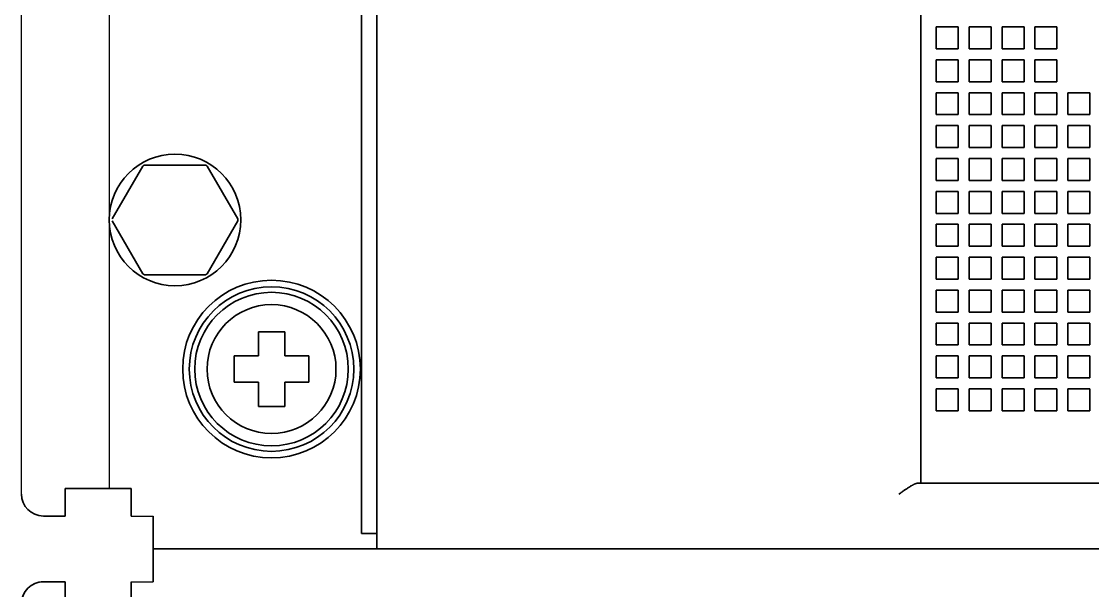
# Model space of a CAD drawing. Header units: millimetres. Extents: x 0 to 840, y -1485 to 297.
# Drawn here: x 85.778 to 90.661, y -123.58 to -120.985 of the extents above; entities that cross this region are included whole.
import ezdxf

# ---------------------------------------------------------------- set-up
doc = ezdxf.new("R2010")
doc.units = ezdxf.units.MM

# ---------------------------------------------------------------- blocks, each defined once
blk = doc.blocks.new('XT2_3P ABB')
for p, q in [((-4.25, 13), (-1.5992, 13)), ((4.225, 12.6), (-4.225, 12.6)), ((-4.35, 12.5), (-4.35, 12.4)), ((-4.5, 12.4), (-4.5, 0.6))]:
    blk.add_line(p, q)
at = {"lineweight": 35, "ltscale": 0.025}
for p, q in [((-4.35, 12.8), (-4.35, 12.9)), ((-4.35, 12.8), (-4.25, 12.8)), ((-4.5, 12.4), (-4.4, 12.4)), ((-4.43, 11.45), (-4.33, 11.45)), ((-4.5, 11.38), (-4.4, 11.38))]:
    blk.add_line(p, q, dxfattribs=at)
at = {"lineweight": 35, "ltscale": 0.03125}
for p, q in [((-4.225, 12.8), (-4.35, 12.8)), ((-4.35, 12.5), (-4.225, 12.5))]:
    blk.add_line(p, q, dxfattribs=at)
at = {"lineweight": 35, "ltscale": 0.00625}
blk.add_line((-4.225, 12.8), (-4.25, 12.8), dxfattribs=at)
at = {"lineweight": 35, "ltscale": 0.075}
blk.add_line((-4.225, 12.5), (-4.225, 12.8), dxfattribs=at)
at = {"lineweight": 35, "ltscale": 0.069455}
for p, q in [((-3.2453, 12.4471), (-3.0047, 12.586)), ((-2.9953, 12.586), (-2.7547, 12.4471)), ((-3.25, 12.1611), (-3.25, 12.4389)), ((-2.75, 12.4389), (-2.75, 12.1611)), ((-3.0047, 12.014), (-3.2453, 12.1529)), ((-2.7547, 12.1529), (-2.9953, 12.014))]:
    blk.add_line(p, q, dxfattribs=at)
at = {"lineweight": 35, "ltscale": 0.0125}
for p, q in [((-4.4, 12.4), (-4.35, 12.4)), ((-4.25, 11.38), (-4.2, 11.38))]:
    blk.add_line(p, q, dxfattribs=at)
at = {"lineweight": 35, "ltscale": 0.03}
for p, q in [((-3.74, 12.03), (-3.62, 12.03)), ((-3.85, 11.8), (-3.85, 11.92)), ((-3.51, 11.92), (-3.51, 11.8)), ((-3.62, 11.69), (-3.74, 11.69))]:
    blk.add_line(p, q, dxfattribs=at)
at = {"lineweight": 35, "ltscale": 0.015043}
for p, q in [((-3.74, 11.9698), (-3.74, 12.03)), ((-3.62, 11.69), (-3.62, 11.7502))]:
    blk.add_line(p, q, dxfattribs=at)
at = {"lineweight": 35, "ltscale": 0.0275}
for p, q in [((-3.62, 12.03), (-3.62, 11.92)), ((-3.85, 11.92), (-3.74, 11.92)), ((-3.62, 11.92), (-3.51, 11.92)), ((-3.74, 11.8), (-3.85, 11.8)), ((-3.74, 11.69), (-3.74, 11.8)), ((-3.62, 11.8), (-3.51, 11.8))]:
    blk.add_line(p, q, dxfattribs=at)
at = {"lineweight": 35, "ltscale": 0.012457}
for p, q in [((-3.74, 11.9698), (-3.74, 11.92)), ((-3.62, 11.7502), (-3.62, 11.8))]:
    blk.add_line(p, q, dxfattribs=at)
at = {"lineweight": 35, "ltscale": 0.0175}
blk.add_line((-4.43, 11.38), (-4.43, 11.45), dxfattribs=at)
at = {"lineweight": 35}
for p, q in [((4.33, 11.45), (-4.33, 11.45)), ((3.95, 11.38), (-3.95, 11.38))]:
    blk.add_line(p, q, dxfattribs=at)
at = {"lineweight": 35, "ltscale": 0.0375}
blk.add_line((-4.25, 11.38), (-4.4, 11.38), dxfattribs=at)
at = {"lineweight": 35, "ltscale": 0.000452}
blk.add_line((-4.1982, 11.38), (-4.2, 11.38), dxfattribs=at)
at = {"lineweight": 35, "ltscale": 0.062048}
blk.add_line((-3.95, 11.38), (-4.1982, 11.38), dxfattribs=at)
at = {"color": 7, "lineweight": 35, "ltscale": 0.003349}
blk.add_line((-4.2, 8.9), (-4.2, 8.9134), dxfattribs=at)
blk.add_line((-4.2, 8.9), (-4.2, 8.9134), dxfattribs=at)
at = {"color": 7, "lineweight": 35, "ltscale": 0.0625}
blk.add_line((-3.95, 8.9), (-4.2, 8.9), dxfattribs=at)
blk.add_line((-3.95, 8.9), (-4.2, 8.9), dxfattribs=at)
at = {"color": 7, "lineweight": 35}
for p, q in [((-4.2, 8.9), (-4.2, 3.55)), ((-4.2, 8.9), (-4.2, 3.55)), ((3.95, 8.9), (-3.95, 8.9)), ((3.95, 8.9), (-3.95, 8.9))]:
    blk.add_line(p, q, dxfattribs=at)
at = {"color": 7, "lineweight": 35, "ltscale": 0.025}
for p, q in [((-3.77, 8.83), (-3.87, 8.83)), ((-3.87, 8.83), (-3.87, 8.73)), ((-3.77, 8.83), (-3.87, 8.83)), ((-3.87, 8.83), (-3.87, 8.73)), ((-3.77, 8.83), (-3.77, 8.73)), ((-3.77, 8.83), (-3.77, 8.73)), ((-3.72, 8.83), (-3.72, 8.73)), ((-3.62, 8.83), (-3.72, 8.83)), ((-3.72, 8.83), (-3.72, 8.73)), ((-3.62, 8.83), (-3.72, 8.83)), ((-3.62, 8.83), (-3.62, 8.73)), ((-3.62, 8.83), (-3.62, 8.73)), ((-3.57, 8.83), (-3.57, 8.73)), ((-3.47, 8.83), (-3.57, 8.83)), ((-3.57, 8.83), (-3.57, 8.73)), ((-3.47, 8.83), (-3.57, 8.83)), ((-3.47, 8.83), (-3.47, 8.73)), ((-3.47, 8.83), (-3.47, 8.73)), ((-3.42, 8.83), (-3.42, 8.73)), ((-3.32, 8.83), (-3.42, 8.83)), ((-3.42, 8.83), (-3.42, 8.73)), ((-3.32, 8.83), (-3.42, 8.83)), ((-3.32, 8.83), (-3.32, 8.73)), ((-3.32, 8.83), (-3.32, 8.73)), ((-3.27, 8.83), (-3.27, 8.73)), ((-3.17, 8.83), (-3.27, 8.83)), ((-3.27, 8.83), (-3.27, 8.73)), ((-3.17, 8.83), (-3.27, 8.83)), ((-3.17, 8.83), (-3.17, 8.73)), ((-3.17, 8.83), (-3.17, 8.73)), ((-3.12, 8.83), (-3.12, 8.73)), ((-3.02, 8.83), (-3.12, 8.83)), ((-3.12, 8.83), (-3.12, 8.73)), ((-3.02, 8.83), (-3.12, 8.83)), ((-3.02, 8.83), (-3.02, 8.73)), ((-3.02, 8.83), (-3.02, 8.73)), ((-2.97, 8.83), (-2.97, 8.73)), ((-2.87, 8.83), (-2.97, 8.83)), ((-2.97, 8.83), (-2.97, 8.73)), ((-2.87, 8.83), (-2.97, 8.83)), ((-2.87, 8.83), (-2.87, 8.73)), ((-2.87, 8.83), (-2.87, 8.73)), ((-2.82, 8.83), (-2.82, 8.73)), ((-2.72, 8.83), (-2.82, 8.83)), ((-2.82, 8.83), (-2.82, 8.73)), ((-2.72, 8.83), (-2.82, 8.83)), ((-2.72, 8.83), (-2.72, 8.73)), ((-2.72, 8.83), (-2.72, 8.73)), ((-2.67, 8.83), (-2.67, 8.73)), ((-2.57, 8.83), (-2.67, 8.83)), ((-2.67, 8.83), (-2.67, 8.73)), ((-2.57, 8.83), (-2.67, 8.83)), ((-2.57, 8.83), (-2.57, 8.73)), ((-2.57, 8.83), (-2.57, 8.73)), ((-2.52, 8.83), (-2.52, 8.73)), ((-2.42, 8.83), (-2.52, 8.83)), ((-2.52, 8.83), (-2.52, 8.73)), ((-2.42, 8.83), (-2.52, 8.83)), ((-2.42, 8.83), (-2.42, 8.73)), ((-2.42, 8.83), (-2.42, 8.73)), ((-2.37, 8.83), (-2.37, 8.73)), ((-2.37, 8.83), (-2.27, 8.83)), ((-2.37, 8.83), (-2.37, 8.73)), ((-2.37, 8.83), (-2.27, 8.83)), ((-2.27, 8.83), (-2.27, 8.73)), ((-2.27, 8.83), (-2.27, 8.73)), ((-2.22, 8.83), (-2.22, 8.73)), ((-2.22, 8.83), (-2.12, 8.83)), ((-2.22, 8.83), (-2.22, 8.73)), ((-2.22, 8.83), (-2.12, 8.83)), ((-2.12, 8.83), (-2.12, 8.73)), ((-2.12, 8.83), (-2.12, 8.73)), ((-3.77, 8.73), (-3.87, 8.73)), ((-3.77, 8.73), (-3.87, 8.73)), ((-3.62, 8.73), (-3.72, 8.73)), ((-3.62, 8.73), (-3.72, 8.73)), ((-3.47, 8.73), (-3.57, 8.73)), ((-3.47, 8.73), (-3.57, 8.73)), ((-3.32, 8.73), (-3.42, 8.73)), ((-3.32, 8.73), (-3.42, 8.73)), ((-3.17, 8.73), (-3.27, 8.73)), ((-3.17, 8.73), (-3.27, 8.73)), ((-3.02, 8.73), (-3.12, 8.73)), ((-3.02, 8.73), (-3.12, 8.73)), ((-2.87, 8.73), (-2.97, 8.73)), ((-2.87, 8.73), (-2.97, 8.73)), ((-2.72, 8.73), (-2.82, 8.73)), ((-2.72, 8.73), (-2.82, 8.73)), ((-2.57, 8.73), (-2.67, 8.73)), ((-2.57, 8.73), (-2.67, 8.73)), ((-2.42, 8.73), (-2.52, 8.73)), ((-2.42, 8.73), (-2.52, 8.73)), ((-2.37, 8.73), (-2.27, 8.73)), ((-2.37, 8.73), (-2.27, 8.73)), ((-2.22, 8.73), (-2.12, 8.73)), ((-2.22, 8.73), (-2.12, 8.73)), ((-3.77, 8.68), (-3.87, 8.68)), ((-3.87, 8.68), (-3.87, 8.58)), ((-3.77, 8.68), (-3.87, 8.68)), ((-3.87, 8.68), (-3.87, 8.58)), ((-3.77, 8.68), (-3.77, 8.58)), ((-3.77, 8.68), (-3.77, 8.58)), ((-3.72, 8.68), (-3.72, 8.58)), ((-3.62, 8.68), (-3.72, 8.68)), ((-3.72, 8.68), (-3.72, 8.58)), ((-3.62, 8.68), (-3.72, 8.68)), ((-3.62, 8.68), (-3.62, 8.58)), ((-3.62, 8.68), (-3.62, 8.58)), ((-3.57, 8.68), (-3.57, 8.58)), ((-3.47, 8.68), (-3.57, 8.68)), ((-3.57, 8.68), (-3.57, 8.58)), ((-3.47, 8.68), (-3.57, 8.68)), ((-3.47, 8.68), (-3.47, 8.58)), ((-3.47, 8.68), (-3.47, 8.58)), ((-3.42, 8.68), (-3.42, 8.58)), ((-3.32, 8.68), (-3.42, 8.68)), ((-3.42, 8.68), (-3.42, 8.58)), ((-3.32, 8.68), (-3.42, 8.68)), ((-3.32, 8.68), (-3.32, 8.58)), ((-3.32, 8.68), (-3.32, 8.58)), ((-3.27, 8.68), (-3.27, 8.58)), ((-3.17, 8.68), (-3.27, 8.68)), ((-3.27, 8.68), (-3.27, 8.58)), ((-3.17, 8.68), (-3.27, 8.68)), ((-3.17, 8.68), (-3.17, 8.58)), ((-3.17, 8.68), (-3.17, 8.58)), ((-3.12, 8.68), (-3.12, 8.58)), ((-3.02, 8.68), (-3.12, 8.68)), ((-3.12, 8.68), (-3.12, 8.58)), ((-3.02, 8.68), (-3.12, 8.68)), ((-3.02, 8.68), (-3.02, 8.58)), ((-3.02, 8.68), (-3.02, 8.58)), ((-2.97, 8.68), (-2.97, 8.58)), ((-2.87, 8.68), (-2.97, 8.68)), ((-2.97, 8.68), (-2.97, 8.58)), ((-2.87, 8.68), (-2.97, 8.68)), ((-2.87, 8.68), (-2.87, 8.58)), ((-2.87, 8.68), (-2.87, 8.58)), ((-2.82, 8.68), (-2.82, 8.58)), ((-2.72, 8.68), (-2.82, 8.68)), ((-2.82, 8.68), (-2.82, 8.58)), ((-2.72, 8.68), (-2.82, 8.68)), ((-2.72, 8.68), (-2.72, 8.58)), ((-2.72, 8.68), (-2.72, 8.58)), ((-2.67, 8.68), (-2.67, 8.58)), ((-2.57, 8.68), (-2.67, 8.68)), ((-2.67, 8.68), (-2.67, 8.58)), ((-2.57, 8.68), (-2.67, 8.68)), ((-2.57, 8.68), (-2.57, 8.58)), ((-2.57, 8.68), (-2.57, 8.58)), ((-2.52, 8.68), (-2.52, 8.58)), ((-2.42, 8.68), (-2.52, 8.68)), ((-2.52, 8.68), (-2.52, 8.58)), ((-2.42, 8.68), (-2.52, 8.68)), ((-2.42, 8.68), (-2.42, 8.58)), ((-2.42, 8.68), (-2.42, 8.58)), ((-2.37, 8.68), (-2.37, 8.58)), ((-2.37, 8.68), (-2.27, 8.68)), ((-2.37, 8.68), (-2.37, 8.58)), ((-2.37, 8.68), (-2.27, 8.68)), ((-2.27, 8.68), (-2.27, 8.58)), ((-2.27, 8.68), (-2.27, 8.58)), ((-2.22, 8.68), (-2.22, 8.58)), ((-2.22, 8.68), (-2.12, 8.68)), ((-2.22, 8.68), (-2.22, 8.58)), ((-2.22, 8.68), (-2.12, 8.68)), ((-2.12, 8.68), (-2.12, 8.58)), ((-2.12, 8.68), (-2.12, 8.58)), ((-3.77, 8.58), (-3.87, 8.58)), ((-3.77, 8.58), (-3.87, 8.58)), ((-3.62, 8.58), (-3.72, 8.58)), ((-3.62, 8.58), (-3.72, 8.58)), ((-3.47, 8.58), (-3.57, 8.58)), ((-3.47, 8.58), (-3.57, 8.58)), ((-3.32, 8.58), (-3.42, 8.58)), ((-3.32, 8.58), (-3.42, 8.58)), ((-3.17, 8.58), (-3.27, 8.58)), ((-3.17, 8.58), (-3.27, 8.58)), ((-3.02, 8.58), (-3.12, 8.58)), ((-3.02, 8.58), (-3.12, 8.58)), ((-2.87, 8.58), (-2.97, 8.58)), ((-2.87, 8.58), (-2.97, 8.58)), ((-2.72, 8.58), (-2.82, 8.58)), ((-2.72, 8.58), (-2.82, 8.58)), ((-2.57, 8.58), (-2.67, 8.58)), ((-2.57, 8.58), (-2.67, 8.58)), ((-2.42, 8.58), (-2.52, 8.58)), ((-2.42, 8.58), (-2.52, 8.58)), ((-2.37, 8.58), (-2.27, 8.58)), ((-2.37, 8.58), (-2.27, 8.58)), ((-2.22, 8.58), (-2.12, 8.58)), ((-2.22, 8.58), (-2.12, 8.58)), ((-3.87, 8.53), (-3.87, 8.43)), ((-3.77, 8.53), (-3.87, 8.53)), ((-3.87, 8.53), (-3.87, 8.43)), ((-3.77, 8.53), (-3.87, 8.53)), ((-3.77, 8.53), (-3.77, 8.43)), ((-3.77, 8.53), (-3.77, 8.43)), ((-3.72, 8.53), (-3.72, 8.43)), ((-3.62, 8.53), (-3.72, 8.53)), ((-3.72, 8.53), (-3.72, 8.43)), ((-3.62, 8.53), (-3.72, 8.53)), ((-3.62, 8.53), (-3.62, 8.43)), ((-3.62, 8.53), (-3.62, 8.43)), ((-3.57, 8.53), (-3.57, 8.43)), ((-3.47, 8.53), (-3.57, 8.53)), ((-3.57, 8.53), (-3.57, 8.43)), ((-3.47, 8.53), (-3.57, 8.53)), ((-3.47, 8.53), (-3.47, 8.43)), ((-3.47, 8.53), (-3.47, 8.43)), ((-3.42, 8.53), (-3.42, 8.43)), ((-3.32, 8.53), (-3.42, 8.53)), ((-3.42, 8.53), (-3.42, 8.43)), ((-3.32, 8.53), (-3.42, 8.53)), ((-3.32, 8.53), (-3.32, 8.43)), ((-3.32, 8.53), (-3.32, 8.43)), ((-3.27, 8.53), (-3.27, 8.43)), ((-3.17, 8.53), (-3.27, 8.53)), ((-3.27, 8.53), (-3.27, 8.43)), ((-3.17, 8.53), (-3.27, 8.53)), ((-3.17, 8.53), (-3.17, 8.43)), ((-3.17, 8.53), (-3.17, 8.43)), ((-3.12, 8.53), (-3.12, 8.43)), ((-3.02, 8.53), (-3.12, 8.53)), ((-3.12, 8.53), (-3.12, 8.43)), ((-3.02, 8.53), (-3.12, 8.53)), ((-3.02, 8.53), (-3.02, 8.43)), ((-3.02, 8.53), (-3.02, 8.43)), ((-2.97, 8.53), (-2.97, 8.43)), ((-2.87, 8.53), (-2.97, 8.53)), ((-2.97, 8.53), (-2.97, 8.43)), ((-2.87, 8.53), (-2.97, 8.53)), ((-2.87, 8.53), (-2.87, 8.43)), ((-2.87, 8.53), (-2.87, 8.43)), ((-2.82, 8.53), (-2.82, 8.43)), ((-2.72, 8.53), (-2.82, 8.53)), ((-2.82, 8.53), (-2.82, 8.43)), ((-2.72, 8.53), (-2.82, 8.53)), ((-2.72, 8.53), (-2.72, 8.43)), ((-2.72, 8.53), (-2.72, 8.43)), ((-2.67, 8.53), (-2.67, 8.43)), ((-2.57, 8.53), (-2.67, 8.53)), ((-2.67, 8.53), (-2.67, 8.43)), ((-2.57, 8.53), (-2.67, 8.53)), ((-2.57, 8.53), (-2.57, 8.43)), ((-2.57, 8.53), (-2.57, 8.43)), ((-2.52, 8.53), (-2.52, 8.43)), ((-2.42, 8.53), (-2.52, 8.53)), ((-2.52, 8.53), (-2.52, 8.43)), ((-2.42, 8.53), (-2.52, 8.53)), ((-2.42, 8.53), (-2.42, 8.43)), ((-2.42, 8.53), (-2.42, 8.43)), ((-2.37, 8.53), (-2.37, 8.43)), ((-2.37, 8.53), (-2.27, 8.53)), ((-2.37, 8.53), (-2.37, 8.43)), ((-2.37, 8.53), (-2.27, 8.53)), ((-2.27, 8.53), (-2.27, 8.43)), ((-2.27, 8.53), (-2.27, 8.43)), ((-2.22, 8.53), (-2.22, 8.43)), ((-2.22, 8.53), (-2.12, 8.53)), ((-2.22, 8.53), (-2.22, 8.43)), ((-2.22, 8.53), (-2.12, 8.53)), ((-2.12, 8.53), (-2.12, 8.43)), ((-2.12, 8.53), (-2.12, 8.43)), ((-3.77, 8.43), (-3.87, 8.43)), ((-3.77, 8.43), (-3.87, 8.43)), ((-3.62, 8.43), (-3.72, 8.43)), ((-3.62, 8.43), (-3.72, 8.43)), ((-3.47, 8.43), (-3.57, 8.43)), ((-3.47, 8.43), (-3.57, 8.43)), ((-3.32, 8.43), (-3.42, 8.43)), ((-3.32, 8.43), (-3.42, 8.43)), ((-3.17, 8.43), (-3.27, 8.43)), ((-3.17, 8.43), (-3.27, 8.43)), ((-3.02, 8.43), (-3.12, 8.43)), ((-3.02, 8.43), (-3.12, 8.43)), ((-2.87, 8.43), (-2.97, 8.43)), ((-2.87, 8.43), (-2.97, 8.43)), ((-2.72, 8.43), (-2.82, 8.43)), ((-2.72, 8.43), (-2.82, 8.43)), ((-2.57, 8.43), (-2.67, 8.43)), ((-2.57, 8.43), (-2.67, 8.43)), ((-2.42, 8.43), (-2.52, 8.43)), ((-2.42, 8.43), (-2.52, 8.43)), ((-2.37, 8.43), (-2.27, 8.43)), ((-2.37, 8.43), (-2.27, 8.43)), ((-2.22, 8.43), (-2.12, 8.43)), ((-2.22, 8.43), (-2.12, 8.43)), ((-3.87, 8.38), (-3.87, 8.28)), ((-3.77, 8.38), (-3.87, 8.38)), ((-3.87, 8.38), (-3.87, 8.28)), ((-3.77, 8.38), (-3.87, 8.38)), ((-3.77, 8.38), (-3.77, 8.28)), ((-3.77, 8.38), (-3.77, 8.28)), ((-3.72, 8.38), (-3.72, 8.28)), ((-3.62, 8.38), (-3.72, 8.38)), ((-3.72, 8.38), (-3.72, 8.28)), ((-3.62, 8.38), (-3.72, 8.38)), ((-3.62, 8.38), (-3.62, 8.28)), ((-3.62, 8.38), (-3.62, 8.28)), ((-3.57, 8.38), (-3.57, 8.28)), ((-3.47, 8.38), (-3.57, 8.38)), ((-3.57, 8.38), (-3.57, 8.28)), ((-3.47, 8.38), (-3.57, 8.38)), ((-3.47, 8.38), (-3.47, 8.28)), ((-3.47, 8.38), (-3.47, 8.28)), ((-3.42, 8.38), (-3.42, 8.28)), ((-3.32, 8.38), (-3.42, 8.38)), ((-3.42, 8.38), (-3.42, 8.28)), ((-3.32, 8.38), (-3.42, 8.38)), ((-3.32, 8.38), (-3.32, 8.28)), ((-3.32, 8.38), (-3.32, 8.28)), ((-3.27, 8.38), (-3.27, 8.28)), ((-3.17, 8.38), (-3.27, 8.38)), ((-3.27, 8.38), (-3.27, 8.28)), ((-3.17, 8.38), (-3.27, 8.38)), ((-3.17, 8.38), (-3.17, 8.28)), ((-3.17, 8.38), (-3.17, 8.28)), ((-3.12, 8.38), (-3.12, 8.28)), ((-3.02, 8.38), (-3.12, 8.38)), ((-3.12, 8.38), (-3.12, 8.28)), ((-3.02, 8.38), (-3.12, 8.38)), ((-3.02, 8.38), (-3.02, 8.28)), ((-3.02, 8.38), (-3.02, 8.28)), ((-2.97, 8.38), (-2.97, 8.28)), ((-2.87, 8.38), (-2.97, 8.38)), ((-2.97, 8.38), (-2.97, 8.28)), ((-2.87, 8.38), (-2.97, 8.38)), ((-2.87, 8.38), (-2.87, 8.28)), ((-2.87, 8.38), (-2.87, 8.28)), ((-2.82, 8.38), (-2.82, 8.28)), ((-2.72, 8.38), (-2.82, 8.38)), ((-2.82, 8.38), (-2.82, 8.28)), ((-2.72, 8.38), (-2.82, 8.38)), ((-2.72, 8.38), (-2.72, 8.28)), ((-2.72, 8.38), (-2.72, 8.28)), ((-2.67, 8.38), (-2.67, 8.28)), ((-2.57, 8.38), (-2.67, 8.38)), ((-2.67, 8.38), (-2.67, 8.28)), ((-2.57, 8.38), (-2.67, 8.38)), ((-2.57, 8.38), (-2.57, 8.28)), ((-2.57, 8.38), (-2.57, 8.28)), ((-2.52, 8.38), (-2.52, 8.28)), ((-2.42, 8.38), (-2.52, 8.38)), ((-2.52, 8.38), (-2.52, 8.28)), ((-2.42, 8.38), (-2.52, 8.38)), ((-2.42, 8.38), (-2.42, 8.28)), ((-2.42, 8.38), (-2.42, 8.28)), ((-2.37, 8.38), (-2.37, 8.28)), ((-2.37, 8.38), (-2.27, 8.38)), ((-2.37, 8.38), (-2.37, 8.28)), ((-2.37, 8.38), (-2.27, 8.38)), ((-2.27, 8.38), (-2.27, 8.28)), ((-2.27, 8.38), (-2.27, 8.28)), ((-2.22, 8.38), (-2.22, 8.28)), ((-2.22, 8.38), (-2.12, 8.38)), ((-2.22, 8.38), (-2.22, 8.28)), ((-2.22, 8.38), (-2.12, 8.38)), ((-2.12, 8.38), (-2.12, 8.28)), ((-2.12, 8.38), (-2.12, 8.28)), ((-3.77, 8.28), (-3.87, 8.28)), ((-3.77, 8.28), (-3.87, 8.28)), ((-3.62, 8.28), (-3.72, 8.28)), ((-3.62, 8.28), (-3.72, 8.28)), ((-3.47, 8.28), (-3.57, 8.28)), ((-3.47, 8.28), (-3.57, 8.28)), ((-3.32, 8.28), (-3.42, 8.28)), ((-3.32, 8.28), (-3.42, 8.28)), ((-3.17, 8.28), (-3.27, 8.28)), ((-3.17, 8.28), (-3.27, 8.28)), ((-3.02, 8.28), (-3.12, 8.28)), ((-3.02, 8.28), (-3.12, 8.28)), ((-2.87, 8.28), (-2.97, 8.28)), ((-2.87, 8.28), (-2.97, 8.28)), ((-2.72, 8.28), (-2.82, 8.28)), ((-2.72, 8.28), (-2.82, 8.28)), ((-2.57, 8.28), (-2.67, 8.28)), ((-2.57, 8.28), (-2.67, 8.28)), ((-2.42, 8.28), (-2.52, 8.28)), ((-2.42, 8.28), (-2.52, 8.28)), ((-2.37, 8.28), (-2.27, 8.28)), ((-2.37, 8.28), (-2.27, 8.28)), ((-2.22, 8.28), (-2.12, 8.28)), ((-2.22, 8.28), (-2.12, 8.28)), ((-3.87, 8.23), (-3.87, 8.13)), ((-3.77, 8.23), (-3.87, 8.23)), ((-3.87, 8.23), (-3.87, 8.13)), ((-3.77, 8.23), (-3.87, 8.23)), ((-3.77, 8.23), (-3.77, 8.13)), ((-3.77, 8.23), (-3.77, 8.13)), ((-3.72, 8.23), (-3.72, 8.13)), ((-3.62, 8.23), (-3.72, 8.23)), ((-3.72, 8.23), (-3.72, 8.13)), ((-3.62, 8.23), (-3.72, 8.23)), ((-3.62, 8.23), (-3.62, 8.13)), ((-3.62, 8.23), (-3.62, 8.13)), ((-3.57, 8.23), (-3.57, 8.13)), ((-3.47, 8.23), (-3.57, 8.23)), ((-3.57, 8.23), (-3.57, 8.13)), ((-3.47, 8.23), (-3.57, 8.23)), ((-3.47, 8.23), (-3.47, 8.13)), ((-3.47, 8.23), (-3.47, 8.13)), ((-3.42, 8.23), (-3.42, 8.13)), ((-3.32, 8.23), (-3.42, 8.23)), ((-3.42, 8.23), (-3.42, 8.13)), ((-3.32, 8.23), (-3.42, 8.23)), ((-3.32, 8.23), (-3.32, 8.13)), ((-3.32, 8.23), (-3.32, 8.13)), ((-3.27, 8.23), (-3.27, 8.13)), ((-3.17, 8.23), (-3.27, 8.23)), ((-3.27, 8.23), (-3.27, 8.13)), ((-3.17, 8.23), (-3.27, 8.23)), ((-3.17, 8.23), (-3.17, 8.13)), ((-3.17, 8.23), (-3.17, 8.13)), ((-3.12, 8.23), (-3.12, 8.13)), ((-3.02, 8.23), (-3.12, 8.23)), ((-3.12, 8.23), (-3.12, 8.13)), ((-3.02, 8.23), (-3.12, 8.23)), ((-3.02, 8.23), (-3.02, 8.13)), ((-3.02, 8.23), (-3.02, 8.13)), ((-2.97, 8.23), (-2.97, 8.13)), ((-2.87, 8.23), (-2.97, 8.23)), ((-2.97, 8.23), (-2.97, 8.13)), ((-2.87, 8.23), (-2.97, 8.23)), ((-2.87, 8.23), (-2.87, 8.13)), ((-2.87, 8.23), (-2.87, 8.13)), ((-2.82, 8.23), (-2.82, 8.13)), ((-2.72, 8.23), (-2.82, 8.23)), ((-2.82, 8.23), (-2.82, 8.13)), ((-2.72, 8.23), (-2.82, 8.23)), ((-2.72, 8.23), (-2.72, 8.13)), ((-2.72, 8.23), (-2.72, 8.13)), ((-2.67, 8.23), (-2.67, 8.13)), ((-2.57, 8.23), (-2.67, 8.23)), ((-2.67, 8.23), (-2.67, 8.13)), ((-2.57, 8.23), (-2.67, 8.23)), ((-2.57, 8.23), (-2.57, 8.13)), ((-2.57, 8.23), (-2.57, 8.13)), ((-2.52, 8.23), (-2.52, 8.13)), ((-2.42, 8.23), (-2.52, 8.23)), ((-2.52, 8.23), (-2.52, 8.13)), ((-2.42, 8.23), (-2.52, 8.23)), ((-2.42, 8.23), (-2.42, 8.13)), ((-2.42, 8.23), (-2.42, 8.13)), ((-3.77, 8.13), (-3.87, 8.13)), ((-3.77, 8.13), (-3.87, 8.13)), ((-3.62, 8.13), (-3.72, 8.13)), ((-3.62, 8.13), (-3.72, 8.13)), ((-3.47, 8.13), (-3.57, 8.13)), ((-3.47, 8.13), (-3.57, 8.13)), ((-3.32, 8.13), (-3.42, 8.13)), ((-3.32, 8.13), (-3.42, 8.13)), ((-3.17, 8.13), (-3.27, 8.13)), ((-3.17, 8.13), (-3.27, 8.13)), ((-3.02, 8.13), (-3.12, 8.13)), ((-3.02, 8.13), (-3.12, 8.13)), ((-2.87, 8.13), (-2.97, 8.13)), ((-2.87, 8.13), (-2.97, 8.13)), ((-2.72, 8.13), (-2.82, 8.13)), ((-2.72, 8.13), (-2.82, 8.13)), ((-2.57, 8.13), (-2.67, 8.13)), ((-2.57, 8.13), (-2.67, 8.13)), ((-2.42, 8.13), (-2.52, 8.13)), ((-2.42, 8.13), (-2.52, 8.13))]:
    blk.add_line(p, q, dxfattribs=at)
at = {"lineweight": 35}
for centre, radius in [((-3, 12.3), 0.3), ((-3.68, 11.86), 0.405), ((-3.68, 11.86), 0.375), ((-3.68, 11.86), 0.35), ((-3.68, 11.86), 0.2939)]:
    blk.add_circle(centre, radius, dxfattribs=at)
for centre, radius, start, end in [((-4.25, 12.9), 0.1, 90, 180), ((-4.25, 12.9), 0.1, 90, 180), ((-3, 12.3), 0.286, 149.0583, 150.9417), ((-3, 12.3), 0.286, 29.0583, 30.9417), ((-3, 12.3), 0.286, 209.0583, 210.9417), ((-3, 12.3), 0.286, 329.0583, 330.9417), ((-3, 12.3), 0.286, 269.0583, 270.9417)]:
    blk.add_arc(centre, radius, start, end, dxfattribs=at)
at = {"color": 7, "lineweight": 35}
blk.add_open_spline([(-4.2, 8.9134), (-4.2, 8.9143), (-4.2001, 8.9162), (-4.2007, 8.919), (-4.2016, 8.9221), (-4.2028, 8.9253), (-4.2042, 8.9287), (-4.2058, 8.9321), (-4.2076, 8.9357), (-4.2096, 8.9394), (-4.2118, 8.9431), (-4.2141, 8.947), (-4.2165, 8.9508), (-4.2189, 8.9548), (-4.2215, 8.9588), (-4.2242, 8.9628), (-4.2269, 8.9668), (-4.2297, 8.9709), (-4.2325, 8.975), (-4.2354, 8.9792), (-4.2382, 8.9833), (-4.2412, 8.9875), (-4.2441, 8.9916), (-4.247, 8.9958), (-4.249, 8.9986), (-4.25, 9)], degree=3, knots=[0, 0, 0, 0, 0.026769, 0.056049, 0.08786, 0.122081, 0.158516, 0.196951, 0.237192, 0.27905, 0.322345, 0.366906, 0.412581, 0.45923, 0.506727, 0.55496, 0.603828, 0.653242, 0.703118, 0.753382, 0.803962, 0.854788, 0.905796, 0.956924, 1.008112, 1.008112, 1.008112, 1.008112], dxfattribs=at)
blk.add_open_spline([(-4.2, 8.9134), (-4.2, 8.9143), (-4.2001, 8.9162), (-4.2007, 8.919), (-4.2016, 8.9221), (-4.2028, 8.9253), (-4.2042, 8.9287), (-4.2058, 8.9321), (-4.2076, 8.9357), (-4.2096, 8.9394), (-4.2118, 8.9431), (-4.2141, 8.947), (-4.2165, 8.9508), (-4.2189, 8.9548), (-4.2215, 8.9588), (-4.2242, 8.9628), (-4.2269, 8.9668), (-4.2297, 8.9709), (-4.2325, 8.975), (-4.2354, 8.9792), (-4.2382, 8.9833), (-4.2412, 8.9875), (-4.2441, 8.9916), (-4.247, 8.9958), (-4.249, 8.9986), (-4.25, 9)], degree=3, knots=[0, 0, 0, 0, 0.026769, 0.056049, 0.08786, 0.122081, 0.158516, 0.196951, 0.237192, 0.27905, 0.322345, 0.366906, 0.412581, 0.45923, 0.506727, 0.55496, 0.603828, 0.653242, 0.703118, 0.753382, 0.803962, 0.854788, 0.905796, 0.956924, 1.008112, 1.008112, 1.008112, 1.008112], dxfattribs=at)
blk = doc.blocks.new('XT2_3INT ABB')
at = {"layer": 'Defpoints', "color": 3, "lineweight": 35, "ltscale": 0.025}
for p, q in [((4.35, 12.8), (4.35, 12.9)), ((4.35, 12.8), (4.25, 12.8)), ((4.4, 12.4), (4.5, 12.4))]:
    blk.add_line(p, q, dxfattribs=at)
at = {"layer": 'Defpoints', "color": 3, "lineweight": 35, "ltscale": 0.03125}
for p, q in [((4.225, 12.8), (4.35, 12.8)), ((4.225, 12.5), (4.35, 12.5))]:
    blk.add_line(p, q, dxfattribs=at)
at = {"layer": 'Defpoints', "color": 3}
blk.add_line((4.35, 12.5), (4.35, 12.4), dxfattribs=at)
at = {"layer": 'Defpoints', "color": 3, "lineweight": 35, "ltscale": 0.0125}
blk.add_line((4.4, 12.4), (4.35, 12.4), dxfattribs=at)
at = {"layer": 'Defpoints', "color": 3, "lineweight": 35}
blk.add_line((4.5, 0.6), (4.5, 12.4), dxfattribs=at)
blk.add_line((4.5, 0.6), (4.5, 12.4), dxfattribs=at)
for start in [0, 360]:
    blk.add_arc((4.25, 12.9), 0.1, start, 90, dxfattribs=at)

msp = doc.modelspace()

# ---------------------------------------------------------------- block references
at = {"rotation": 90}
for name, p in [('XT2_3P ABB', (98.7781, -118.8901)), ('XT2_3INT ABB', (98.7781, -127.8901))]:
    msp.add_blockref(name, p, dxfattribs=at)

doc.saveas('drawing.dxf')
